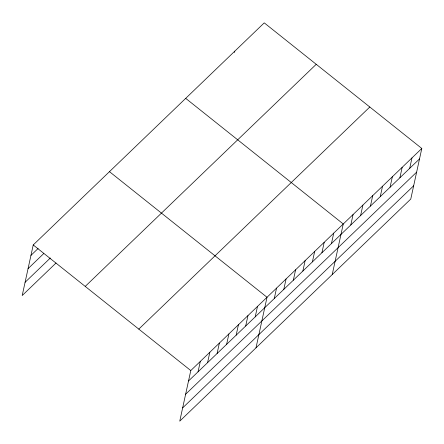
<?xml version="1.0" encoding="UTF-8"?>
<svg xmlns="http://www.w3.org/2000/svg" width="444" height="444" viewBox="0 0 444 444"><rect width="100%" height="100%" fill="white"/><g stroke="black" fill="none" stroke-linecap="round" stroke-linejoin="round"><path stroke-width="0.67" d="M421.8 148.463L190.787 370.557L179.759 421.14L410.772 199.051L421.8 148.463L264.241 22.86L33.228 244.949L22.2 295.538L56.027 263.014M234.504 52.481L234.787 51.177M198.041 371.833L200.316 361.399M207.57 362.67L209.846 352.236M217.099 353.507L219.375 343.073M226.629 344.344L228.904 333.916M236.158 335.187L238.434 324.753M245.687 326.024L247.963 315.59M255.217 316.861L257.492 306.427M255.994 347.852L267.022 297.269L109.463 171.662M274.275 298.54L276.551 288.106M283.805 289.377L286.08 278.943M293.334 280.22L295.61 269.786M302.864 271.056L305.139 260.622M312.393 261.893L314.668 251.459M321.922 252.736L324.198 242.302M331.452 243.573L333.727 233.139M332.229 274.559L343.256 223.976L185.697 98.368M350.799 224.969L353.074 214.535M360.617 215.534L362.892 205.1M370.435 206.094L372.71 195.66M380.253 196.653L382.528 186.219M390.071 187.218L392.346 176.784M399.889 177.778L402.164 167.344M409.707 168.337L411.982 157.903M30.952 255.383L38.101 248.512M28.066 268.637L43.79 253.518M25.092 282.284L50.344 258.008M85.226 286.402L316.233 64.308M138.794 329.109L369.808 107.015M188.511 380.991L419.525 158.897M185.625 394.244L416.639 172.15M182.645 407.892L413.658 185.797M33.228 244.949L190.787 370.557"/></g></svg>
